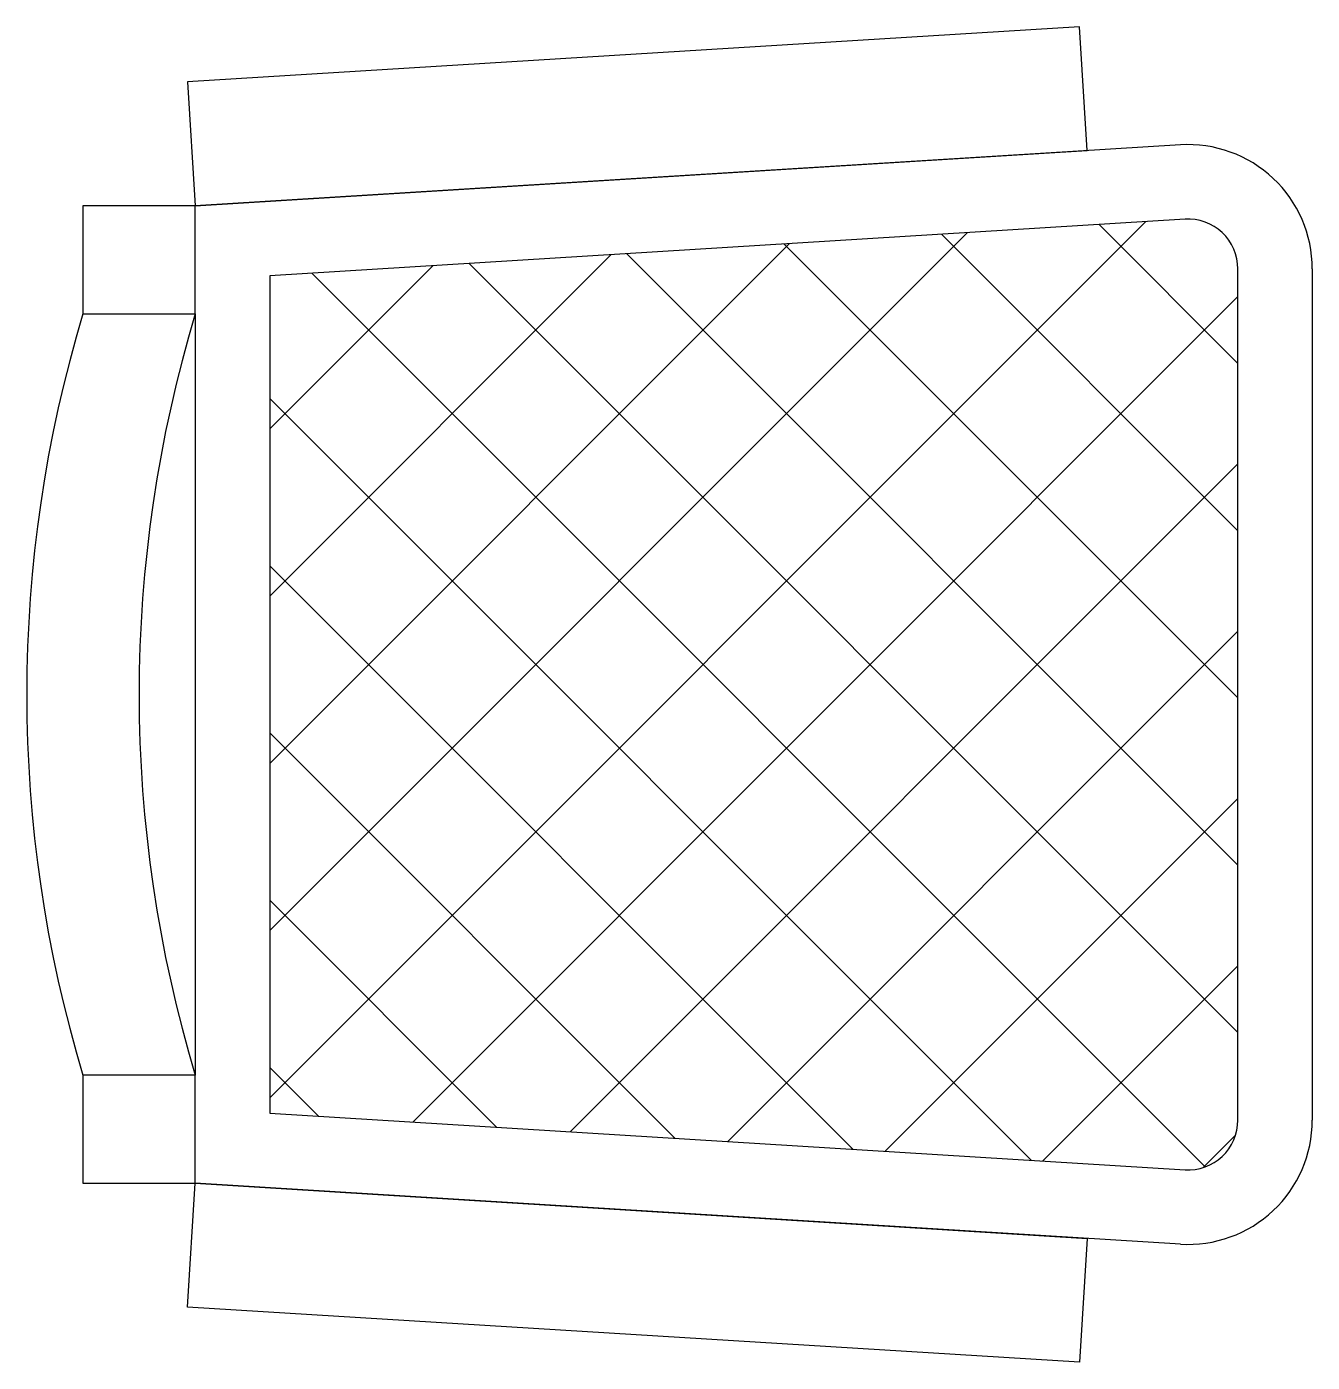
# Model space of a CAD drawing. Header units: millimetres. Extents: x -878.004 to -877.486, y 2730.494 to 2731.032.
import ezdxf

# ---------------------------------------------------------------- set-up
doc = ezdxf.new("R2010")
doc.units = ezdxf.units.MM
doc.header["$LTSCALE"] = 10
doc.layers.add('Móveis_cadeiras', color=2, linetype='Continuous')

msp = doc.modelspace()

# ---------------------------------------------------------------- hatches: boundary and pattern name
at = {"layer": 'Móveis_cadeiras'}
h = msp.add_hatch(dxfattribs=at)
h.set_pattern_fill('ANSI37', color=1, scale=0.015, style=0)
h.set_pattern_definition([(45, (0.9078996564071531, -1.389063263757635), (-0.03367596045400932, 0.03367596045400933), []), (135, (0.9078996564071531, -1.389063263757635), (-0.03367596045400933, -0.03367596045400932), [])])
h.paths.add_polyline_path([(-877.5160502353056, 2730.934651650586, 0.4324007461435084), (-877.5372833189408, 2730.954613602012), (-877.9060502353058, 2730.931834243424), (-877.9060502353057, 2730.916467344523), (-877.9060502353055, 2730.610038274127), (-877.9060502353057, 2730.594671375227), (-877.5372833189409, 2730.571892016638, 0.4324007461481574), (-877.5160502353056, 2730.591853968065)])

# ---------------------------------------------------------------- linework, layer by layer
for p, q in [((-877.5391329443929, 2730.984556529152), (-877.9360502353056, 2730.960038274128)), ((-877.4860502353056, 2730.934651650586), (-877.4860502353057, 2730.591853968065)), ((-877.9360502353055, 2730.916467344523), (-877.9360502353055, 2730.610038274128)), ((-877.539132944393, 2730.541949089499), (-877.9360502353056, 2730.566467344523))]:
    msp.add_line(p, q, dxfattribs=at)
for points in [[(-877.5798178187179, 2731.032138658123), (-877.9391329443929, 2731.009943152694), (-877.9360502353056, 2730.960038274128), (-877.5767351096306, 2730.982233779557), (-877.5798178187179, 2731.032138658123)], [(-877.5798178187179, 2730.494366960528), (-877.9391329443929, 2730.516562465957), (-877.9360502353056, 2730.566467344523), (-877.5767351096306, 2730.544271839094), (-877.5798178187179, 2730.494366960528)]]:
    msp.add_lwpolyline(points, dxfattribs=at)
for points in [[(-877.9813341467004, 2730.916467344523), (-877.9360502353056, 2730.916467344523), (-877.9360502353056, 2730.960038274128), (-877.9813341467004, 2730.960038274128)], [(-877.9813341467004, 2730.566467344523), (-877.9360502353056, 2730.566467344523), (-877.9360502353056, 2730.610038274128), (-877.9813341467004, 2730.610038274128)]]:
    msp.add_lwpolyline(points, close=True, dxfattribs=at)
msp.add_lwpolyline([(-877.5160502353056, 2730.934651650586, 0.4324007461435084), (-877.5372833189408, 2730.954613602012), (-877.9060502353057, 2730.931834243424), (-877.9060502353057, 2730.916467344523), (-877.9060502353055, 2730.610038274127), (-877.9060502353057, 2730.594671375227), (-877.5372833189408, 2730.571892016638, 0.432400746146363), (-877.5160502353056, 2730.591853968065)], format="xyb", close=True, dxfattribs=at)
for centre, radius, start, end in [((-877.5360502353055, 2730.934651650586), 0.05, 0, 93.53476623478254), ((-877.4742658539928, 2730.763252809325), 0.5297102484048926, 163.1874094462349, 196.8125905538193), ((-877.4289819425982, 2730.763252809325), 0.5297102484048926, 163.1874094462349, 196.8125905538193), ((-877.5360502353057, 2730.591853968065), 0.05, 266.4652337652175, 0)]:
    msp.add_arc(centre, radius, start, end, dxfattribs=at)

doc.saveas('drawing.dxf')
